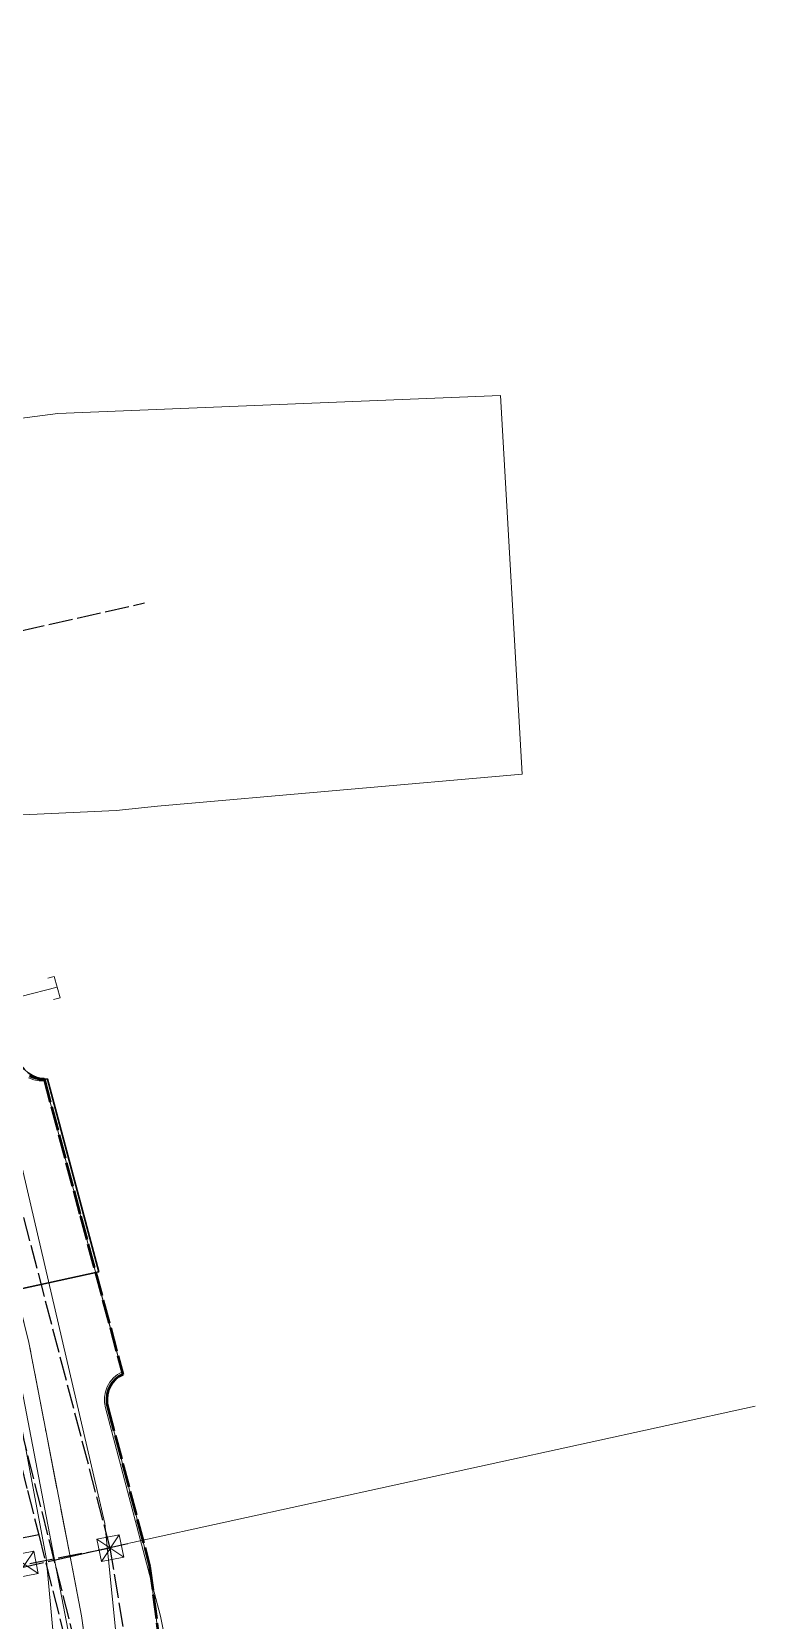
# Model space of a CAD drawing. Header units: metres. Extents: x 105014 to 106600, y 111320 to 118425.
# Drawn here: x 105964.4 to 106002.6, y 115048.5 to 115132.3 of the extents above; entities that cross this region are included whole.
import ezdxf

# ---------------------------------------------------------------- set-up
doc = ezdxf.new("R2010")
doc.units = ezdxf.units.M
doc.linetypes.add('DASHDOT', pattern=[3.556, 2.54, -0.508, 0, -0.508])
doc.linetypes.add('DASHED', pattern=[1.524, 1.27, -0.254])
for name, color, linetype, lineweight in [('00-BASE-LIMITE', 7, 'DASHED', 50), ('00-BASE-UE', 42, 'DASHED', 25), ('10-PAV-PARADERO', 30, 'CONTINUOUS', 30), ('20-EP-ZONA-DURA', 253, 'CONTINUOUS', 13), ('30-RED-ENEL-NODOS', 11, 'CONTINUOUS', 13), ('30-RED-ENEL-PROY', 1, 'DASHED', 25), ('30-RED-ETB-EXIST', 145, 'CONTINUOUS', 13), ('30-RED-VANTI-EXIST', 52, 'CONTINUOUS', 13), ('30-RED-VANTI-PROY', 2, 'DASHED', 25), ('30-RED-VANTI-RETIRO', 8, 'DASHDOT', 13), ('35-RH-ACUE-MENOR-EXIST', 151, 'CONTINUOUS', 13), ('35-RH-ACUE-MENOR-PROY', 5, 'DASHED', 25), ('60-PREDIAL-LOTE', 42, 'CONTINUOUS', 13)]:
    doc.layers.add(name, color=color, linetype=linetype, lineweight=lineweight)

# ---------------------------------------------------------------- blocks, each defined once
blk = doc.blocks.new('CAJA_ENEL')
for p, q in [((-0.6, -0.6), (0.6, 0.6)), ((-0.6, 0.6), (0.6, -0.6))]:
    blk.add_line(p, q)
blk.add_lwpolyline([(-0.6, -0.6), (0.6, -0.6), (0.6, 0.6), (-0.6, 0.6)], close=True)

msp = doc.modelspace()

# ---------------------------------------------------------------- linework, layer by layer
at = {"layer": '00-BASE-LIMITE'}
msp.add_lwpolyline([(105964.3302, 115077.2592), (105964.5763, 115077.1608), (105964.8352, 115077.104), (105965.0999, 115077.0903), (105967.0229, 115069.8471), (105969.2551, 115061.5101), (105969.0526, 115061.395), (105968.8707, 115061.2496), (105968.7139, 115061.0774), (105968.5861, 115060.8827), (105968.4905, 115060.6703), (105968.4295, 115060.4455), (105968.4046, 115060.214), (105968.4163, 115059.9813), (105968.4645, 115059.7535), (105970.6699, 115051.4029), (105971.5411, 115044.5879)], dxfattribs=at)
at = {"layer": '00-BASE-UE'}
msp.add_lwpolyline([(105964.3302, 115077.2592), (105964.5763, 115077.1608), (105964.8352, 115077.104), (105965.0999, 115077.0903), (105967.0229, 115069.8471), (105969.2551, 115061.5101), (105969.0526, 115061.395), (105968.8707, 115061.2496), (105968.7139, 115061.0774), (105968.5861, 115060.8827), (105968.4905, 115060.6703), (105968.4295, 115060.4455), (105968.4046, 115060.214), (105968.4163, 115059.9813), (105968.4645, 115059.7535), (105970.6699, 115051.4029), (105971.5411, 115044.5879)], dxfattribs=at)
at = {"layer": '10-PAV-PARADERO'}
msp.add_lwpolyline([(105959.0293, 115064.9589), (105956.1254, 115078.4663), (105963.1934, 115079.9949), (105963.5041, 115078.878), (105963.6841, 115078.2445), (105963.7769, 115078.0039), (105963.9068, 115077.7811), (105964.0704, 115077.5819), (105964.2637, 115077.4111), (105964.4816, 115077.2732), (105964.7186, 115077.1717), (105964.9688, 115077.1092), (105965.2833, 115077.0879), (105967.987, 115066.9101), (105959.0293, 115064.9589)], close=True, dxfattribs=at)
at = {"layer": '20-EP-ZONA-DURA'}
msp.add_lwpolyline([(105960.6129, 115065.3038), (105967.8191, 115066.8735), (105969.2551, 115061.5101), (105969.0526, 115061.395), (105968.8707, 115061.2496), (105968.7139, 115061.0774), (105968.5861, 115060.8827), (105968.4905, 115060.6703), (105968.4295, 115060.4455), (105968.4046, 115060.214), (105968.4163, 115059.9813), (105968.4645, 115059.7535), (105968.4645, 115059.7535), (105970.6699, 115051.4029), (105971.5411, 115044.5879)], dxfattribs=at)
at = {"layer": '30-RED-ENEL-PROY'}
for points in [[(105968.5945, 115052.3429), (105958.0243, 115092.6899)], [(105968.5945, 115052.3429), (105964.0895, 115051.4741)], [(105971.7305, 115033.1725), (105968.5945, 115052.3429)]]:
    msp.add_lwpolyline(points, dxfattribs=at)
at = {"layer": '30-RED-ETB-EXIST'}
msp.add_lwpolyline([(105971.354, 114997.515), (105970.478, 115027.033), (105970.151, 115028.261), (105963.359, 115063.674), (105963.041, 115063.613)], dxfattribs=at)
at = {"layer": '30-RED-VANTI-EXIST'}
for points in [[(105966.4697, 115051.9059), (105964.2919, 115063.1927), (105960.9507, 115076.7295), (105954.9502, 115098.6976)], [(105969.9907, 115052.692), (106002.6349, 115059.8259)], [(105969.5163, 115052.5883), (105969.6704, 115052.622)], [(105969.6704, 115052.622), (105969.8492, 115052.6611)], [(105969.8492, 115052.6611), (105969.9907, 115052.692)], [(105967.9315, 115042.6553), (105967.0743, 115048.7723), (105966.4697, 115051.9059)]]:
    msp.add_lwpolyline(points, dxfattribs=at)
at = {"layer": '30-RED-VANTI-PROY'}
for points in [[(105954.9502, 115098.6976), (105970.4009, 115102.2047)], [(105966.4697, 115051.9059), (105969.0417, 115052.4814)], [(105969.0417, 115052.4814), (105969.1837, 115052.5131)], [(105969.1837, 115052.5131), (105969.3624, 115052.5538)], [(105969.3624, 115052.5538), (105969.5163, 115052.5883)], [(105962.3426, 115050.9809), (105966.4697, 115051.9059)]]:
    msp.add_lwpolyline(points, dxfattribs=at)
at = {"layer": '30-RED-VANTI-RETIRO'}
for points in [[(105966.4697, 115051.9059), (105964.2919, 115063.1927), (105960.9507, 115076.7295), (105954.9502, 115098.6976)], [(105967.9315, 115042.6553), (105967.0743, 115048.7723), (105966.4697, 115051.9059)]]:
    msp.add_lwpolyline(points, dxfattribs=at)
at = {"layer": '35-RH-ACUE-MENOR-EXIST'}
for points in [[(105965.6037, 115081.28), (105965.9398, 115081.3698), (105965.6406, 115082.4903), (105965.3044, 115082.4006)], [(105965.79, 115081.93), (105961.94, 115080.94)], [(105965.6536, 114944.1161), (105969.3579, 114972.5406), (105970.33, 114980), (105972.94, 115007.82), (105968.3, 115053.64), (105961.94, 115080.94)]]:
    msp.add_lwpolyline(points, dxfattribs=at)
at = {"layer": '35-RH-ACUE-MENOR-PROY'}
for points in [[(105930.3721, 115216.0505), (105932.9794, 115194.4395), (105935.8842, 115175.9161), (105937.0823, 115175.0079), (105938.9531, 115166.8231), (105940.6861, 115159.2415), (105940.5341, 115152.9059), (105944.4183, 115134.8677), (105947.0929, 115133.5437), (105949.1201, 115126.3037), (105949.582, 115124.6551), (105948.4119, 115122.7889), (105949.0768, 115119.6881), (105955.2885, 115090.7044), (105964.2209, 115055.3869), (105964.8143, 115053.0433), (105966.7025, 115045.5782)], [(105967.1699, 115045.6562), (105955.6203, 115091.3241), (105949.1116, 115122.4309), (105950.2185, 115124.5267), (105947.554, 115133.9727), (105944.8423, 115135.3628), (105940.93, 115153.4706), (105941.1585, 115159.3221), (105938.3481, 115172.0828), (105939.5597, 115174.0622), (105939.1849, 115175.8973), (105933.3677, 115194.4042), (105931.2334, 115212.5225)], [(105964.8143, 115053.0433), (105962.5113, 115052.5858), (105962.9465, 115050.4285)]]:
    msp.add_lwpolyline(points, dxfattribs=at)
at = {"layer": '60-PREDIAL-LOTE'}
msp.add_lwpolyline([(105971.0919, 115091.4827), (105968.9123, 115091.2561), (105957.8898, 115090.7331), (105953.0071, 115110.5221), (105965.8264, 115112.1936), (105989.1859, 115113.1387), (105990.3263, 115093.1621), (105971.0919, 115091.4827)], close=True, dxfattribs=at)
for points in [[(105969.1224, 115009.4282), (105965.2099, 115051.8429), (105957.8898, 115090.7331)], [(105964.2811, 115077.1553), (105964.5525, 115077.0533), (105964.8355, 115076.9989), (105964.8401, 115076.9985), (105965.1247, 115076.9927), (105969.2139, 115061.6503), (105968.9715, 115061.5057), (105968.9671, 115061.5021), (105968.7571, 115061.3219), (105968.5775, 115061.1039), (105968.5745, 115061.0989), (105968.4377, 115060.8583), (105968.3425, 115060.5925), (105968.3415, 115060.5881), (105968.2937, 115060.3143), (105968.2937, 115060.0319), (105968.2943, 115060.0271), (105968.3417, 115059.7535), (105971.2361, 115048.7655), (105971.3949, 115047.9645)]]:
    msp.add_lwpolyline(points, dxfattribs=at)

# ---------------------------------------------------------------- block references
at = {"layer": '30-RED-ENEL-NODOS'}
for p, rotation in [((105968.5945, 115052.3429), 101.3), ((105964.0895, 115051.474), 101)]:
    msp.add_blockref('CAJA_ENEL', p, dxfattribs=dict(at, rotation=rotation))

doc.saveas('drawing.dxf')
